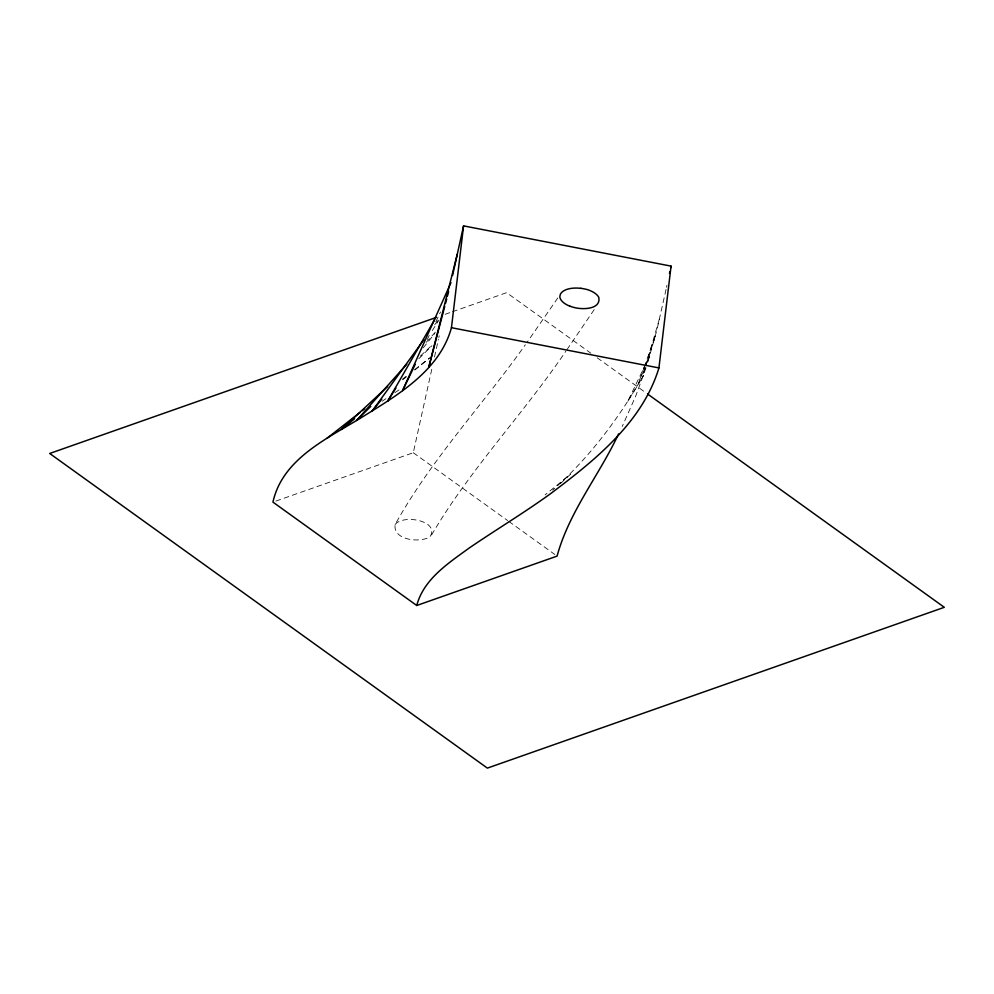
<?xml version="1.0" encoding="UTF-8"?>
<svg xmlns="http://www.w3.org/2000/svg" width="994" height="994" viewBox="0 0 994 994"><rect width="100%" height="100%" fill="white"/><g stroke="black" fill="none" stroke-linecap="round" stroke-linejoin="round"><path stroke-width="0.75" stroke-dasharray="4.97 3.73" d="M666.067 289.378L656.823 330.319L647.69 362.723M666.514 287.303L666.949 285.241M275.86 501.088L413.28 452.73L432.142 367.668M434.49 357.032L438.429 339.314M438.814 337.538L439.211 335.761M645.268 367.171L643.13 374.477L645.441 367.208M645.702 365.705L660.252 316.03M645.901 365.742L655.58 335.202L644.907 365.071M646.038 367.817L635.75 396.01L622.244 426.463M644.398 366.5L638.297 383.572L644.746 367.929M647.094 362.238L650.026 355.119L627.4 402.036L643.441 375.496C619.063 418.014 589.566 457.551 552.689 490.079M427.221 339.55L429.209 335.413M435.869 321.621L440.528 311.954M395.127 524.534C403.154 514.01 439.783 520.781 430.178 536.462A21.47 11.096 12.5 0 1 428.24 537.704C417.53 542.786 392.804 539.556 395.127 524.534C431.222 459.526 482.55 405.142 525.341 344.756M431.644 534.884C470.087 469.18 523.378 414.038 565.897 351.143M432.303 330.567L438.926 320.105M594.188 309.606L566.791 349.888M557.808 297.927L527.081 342.334M434.738 324.727L438.366 319.72M423.245 347.813L434.813 333.487M426.202 342.358L436.453 330.878M418.785 358.784L431.881 345.8M420.375 356.076L432.788 344.545M560.504 483.457L570.382 474.387L545.11 494.838M402.781 379.783L406.397 376.863M414.821 370.041L429.259 358.362M402.446 379.199L406.099 376.341M414.61 369.681L430.414 357.293M382.156 401.241L385.995 398.656M394.842 392.705L401.377 388.319M445.113 314.315L450.978 312.253M452.444 311.743L506.629 292.671L590.896 353.243M597.183 357.765L646.224 393.028M413.28 452.73L507.648 520.57M508.779 521.378L554.838 554.49"/><path stroke-width="1.49" d="M451.45 327.697L463.564 225.887L671.062 266.119L658.935 367.917C642.348 422.661 594.499 460.595 550.514 493.72C524.099 512.842 496.118 529.628 469.205 548.017C448.468 563.138 423.655 579.129 416.747 605.495L272.94 502.119C282.445 459.153 326.343 439.037 360.462 418.163C396.482 395.761 439.41 371.371 451.45 327.697L658.935 367.917M669.459 273.437L669.869 271.561M670.664 267.908L671.062 266.119M452.568 275.512L453.873 269.61M454.134 268.417L463.564 225.887M457.277 254.24L428.725 367.407L444.74 306.4M445.523 303.431L446.704 298.97M447.474 295.988L448.654 291.528M450.99 282.607L402.582 390.605L415.231 364.388M618.566 433.931C599.258 475.207 569.127 511.686 557.087 556.106L416.747 605.495M434.726 319.534L387.648 401.178L395.923 388.095M423.854 339.749L372.154 411.094L381.795 399.153M406.757 364.189L356.585 420.462L370.774 406.397M387.66 386.48L341.414 429.445L354.647 418.735M327.051 438.242L359.878 412.535M362.313 410.634L364.748 408.72M436.329 317.409L49.7 453.475L487.371 768.114L944.3 607.309L647.492 393.935M580.918 288.272L585.69 289.167A18.24 9.418 12.5 0 1 589.405 290.335L589.815 290.497A16.339 8.437 12.5 0 1 598.773 297.305C601.283 309.904 581.515 309.743 573.637 307.345A18.401 9.505 12.5 0 1 569.922 306.164M569.897 306.202A16.674 8.611 12.5 0 1 559.833 296.572L560.392 294.174A23.322 12.052 12.5 0 1 580.918 288.359"/></g></svg>
